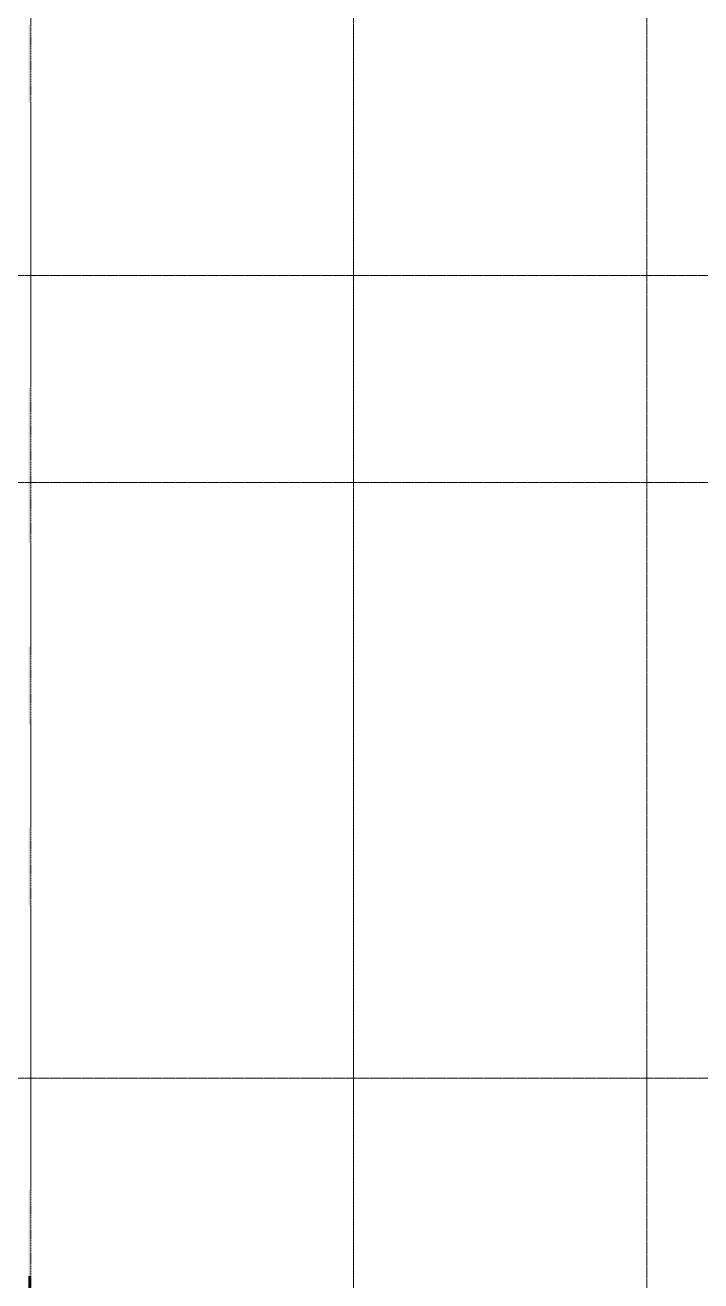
# Model space of a CAD drawing. Header units: millimetres. Extents: x -65509 to 912790, y 446 to 713294.
# Drawn here: x 162585 to 170423, y 160925 to 175475 of the extents above; entities that cross this region are included whole.
import ezdxf

# ---------------------------------------------------------------- set-up
doc = ezdxf.new("R2010")
doc.units = ezdxf.units.MM
doc.linetypes.add('CENTER2', pattern=[28.575, 19.05, -3.175, 3.175, -3.175])
doc.linetypes.add('DASHED', pattern=[19.05, 12.7, -6.35])
for name, color, linetype, lineweight in [('A-Wall_Материал_Газоблок_Контур', 250, 'Continuous', 0), ('АР_Окна', 250, 'Continuous', 5), ('АР_Штриховка', 250, 'Continuous', 0), ('РД_Оси_100', 250, 'Continuous', 0)]:
    doc.layers.add(name, color=color, linetype=linetype, lineweight=lineweight)
doc.layers.add('АР_Делит', color=250, linetype='Continuous', lineweight=0, plot=False)

# ---------------------------------------------------------------- blocks, each defined once
blk = doc.blocks.new('СОШ_2200_АР_ОСИ_М100_28.05.24')
at = {"layer": 'АР_Делит', "color": 5, "linetype": 'DASHED'}
blk.add_lwpolyline([(114955, 135155), (114955, -355), (93595.036, -355), (93595.036, 13855), (94145, 13855), (94145, 68320), (66055, 68320), (66055, 13857.73), (83455, 13857.73), (83455, -355), (45245, -355), (45245, 13145), (44695, 13145), (44695, 26755), (45245, 26755), (45245, 68320), (20455, 68320), (20455, 26755), (27955, 26755), (27955, 13145), (-355, 13145), (-355, 100855), (37145, 100855), (37145, 129155)], dxfattribs=at)
at = {"layer": 'РД_Оси_100', "color": 1, "linetype": 'CENTER2'}
blk.add_line((24200, -6155), (24200, 139938.679), dxfattribs=at)
at = {"layer": 'РД_Оси_100', "linetype": 'CENTER2'}
for p, q in [((27600, -6155), (27600, 139938.679)), ((29555, 45300), (-5954.958, 45300)), ((29555, 42900), (-5954.958, 42900)), ((29555, 36000), (-5954.958, 36000))]:
    blk.add_line(p, q, dxfattribs=at)

msp = doc.modelspace()

# ---------------------------------------------------------------- hatches: boundary and pattern name
at = {"layer": 'АР_Штриховка', "linetype": 'Continuous', "lineweight": 0}
h = msp.add_hatch(dxfattribs=at)
h.set_pattern_fill('_U', color=256, angle=-360, style=0, pattern_type=0)
h.set_pattern_definition([(360, (142195.1574, 127275.0729), (2e-16, 1), [])])
h.paths.add_polyline_path([(162650.157, 195595.077), (162625.157, 195620.077), (162625.157, 194375.073), (162650.157, 194375.073)], flags=0)
h.paths.add_polyline_path([(162650.157, 193175.073), (162625.157, 193175.073), (162625.157, 192275.073), (162650.157, 192275.073)], flags=0)
h.paths.add_polyline_path([(162650.157, 188975.073), (162625.157, 188975.073), (162625.157, 178775.073), (162650.157, 178775.073)], flags=0)
h.paths.add_polyline_path([(162650.157, 177575.073), (162625.157, 177575.073), (162625.157, 176675.073), (162650.157, 176675.073)], flags=0)
h.paths.add_polyline_path([(162650.157, 175475.073), (162625.157, 175475.073), (162625.157, 174575.073), (162650.157, 174575.073)], flags=0)
h.paths.add_polyline_path([(162650.157, 171275.073), (162625.157, 171275.073), (162625.157, 169475.073), (162650.157, 169475.073)], flags=0)
h.paths.add_polyline_path([(162650.157, 168275.073), (162625.157, 168275.073), (162625.157, 167375.073), (162650.157, 167375.073)], flags=0)
h.paths.add_polyline_path([(162650.157, 166175.073), (162625.157, 166175.073), (162625.157, 165275.073), (162650.157, 165275.073)], flags=0)
h.paths.add_polyline_path([(162650.157, 161975.073), (162625.157, 161975.073), (162625.157, 160975.073), (162650.157, 160975.073)], flags=0)
h = msp.add_hatch(dxfattribs=at)
h.set_pattern_fill('_U', color=256, angle=-360, style=0, pattern_type=0)
h.set_pattern_definition([(7e-12, (142195.1574, 127275.0729), (-4e-17, 1), [])])
h.paths.add_polyline_path([(162650.157, 160975.073), (162625.157, 160975.073), (162625.157, 160675.073), (162650.157, 160675.073)], flags=0)
h.paths.add_polyline_path([(162650.157, 156875.073), (162625.157, 156875.073), (162625.157, 154005.073), (162650.157, 154030.073)], flags=0)

# ---------------------------------------------------------------- linework, layer by layer
at = {"layer": 'A-Wall_Материал_Газоблок_Контур', "linetype": 'Continuous', "lineweight": 0}
for p, q in [((162650.157, 175475.073), (162650.157, 176675.073)), ((162650.157, 171275.073), (162650.157, 174575.073)), ((162650.157, 168275.073), (162650.157, 169475.073)), ((162650.157, 166175.073), (162650.157, 167375.073)), ((162650.157, 161975.073), (162650.157, 165275.073))]:
    msp.add_line(p, q, dxfattribs=at)
at = {"layer": 'АР_Окна', "linetype": 'Continuous', "lineweight": 5}
for p, q in [((162650.157, 176675.073), (162650.157, 175475.073)), ((162650.157, 174575.073), (162650.157, 171275.073)), ((162650.157, 169475.073), (162650.157, 168275.073)), ((162650.157, 167375.073), (162650.157, 166175.073)), ((162650.157, 165275.073), (162650.157, 161975.073))]:
    msp.add_line(p, q, dxfattribs=at)

# ---------------------------------------------------------------- block references
at = {"layer": 'РД_Оси_100'}
msp.add_blockref('СОШ_2200_АР_ОСИ_М100_28.05.24', (142195.157, 127275.073), dxfattribs=at)

doc.saveas('drawing.dxf')
